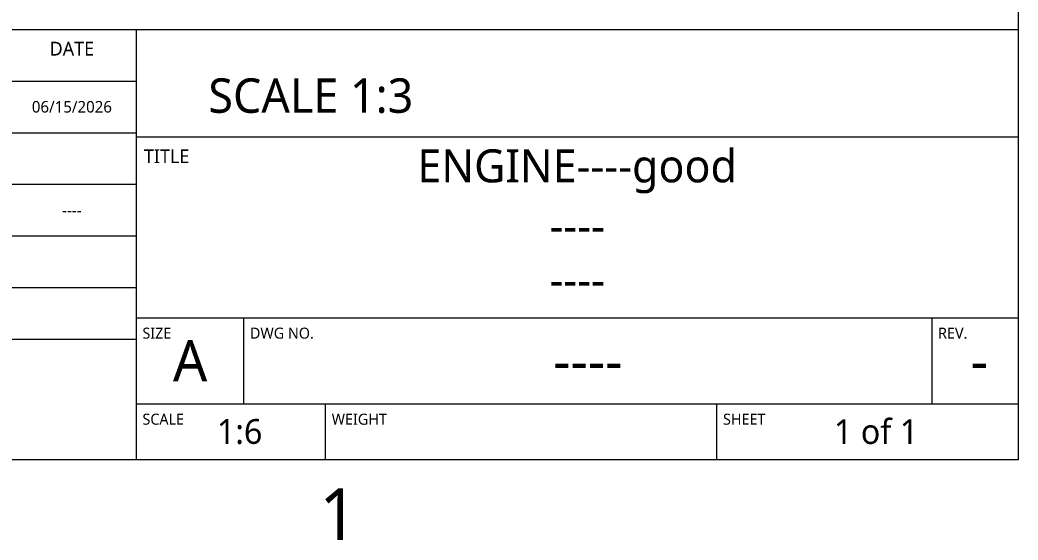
# Model space of a CAD drawing. Header units: inches. Extents: x 0 to 11, y 0 to 8.5.
# Drawn here: x 7.158 to 10.639, y 0.1 to 1.913 of the extents above; entities that cross this region are included whole.
import ezdxf

# ---------------------------------------------------------------- set-up
doc = ezdxf.new("R2010")
doc.units = ezdxf.units.IN
doc.header["$LTSCALE"] = 0.5
doc.header["$MEASUREMENT"] = 0
for name, color, linetype, lineweight in [('ANNOTATION_TEXT', 7, 'Continuous', 25), ('BORDER_FRAME', 7, 'Continuous', 15), ('BORDER_ZONES', 7, 'Continuous', 15), ('TITLE_BLOCK', 7, 'Continuous', 15)]:
    doc.layers.add(name, color=color, linetype=linetype, lineweight=lineweight)
doc.styles.add('Onshape-Standard', font='NotoSans-Regular.ttf')
doc.styles.add('Onshape-Standard-Fields', font='')
doc.styles.add('Onshape-Standard-View-Label', font='NotoSans-Regular.ttf', dxfattribs={"height": 0.12})
doc.styles.get('Onshape-Standard-Fields').set_extended_font_data('Noto Sans')

msp = doc.modelspace()

# ---------------------------------------------------------------- linework, layer by layer
at = {"layer": 'BORDER_FRAME'}
for p, q in [((10.639, 8.12), (10.639, 0.38)), ((10.639, 0.38), (0.399, 0.38))]:
    msp.add_line(p, q, dxfattribs=at)
at = {"layer": 'TITLE_BLOCK'}
for p, q in [((5.764, 1.88), (7.564, 1.88)), ((7.564, 0.38), (7.564, 1.88)), ((7.564, 1.88), (10.639, 1.88)), ((5.764, 1.7), (7.564, 1.7)), ((5.764, 1.52), (7.564, 1.52)), ((7.564, 1.505), (10.639, 1.505)), ((5.764, 1.34), (7.564, 1.34)), ((5.764, 1.16), (7.564, 1.16)), ((5.764, 0.98), (7.564, 0.98)), ((7.564, 0.875), (10.639, 0.875)), ((7.939, 0.575), (7.939, 0.875)), ((10.339, 0.575), (10.339, 0.875)), ((5.764, 0.8), (7.564, 0.8)), ((7.564, 0.575), (10.639, 0.575)), ((8.224, 0.38), (8.224, 0.575)), ((9.589, 0.38), (9.589, 0.575))]:
    msp.add_line(p, q, dxfattribs=at)

# ---------------------------------------------------------------- texts
at = {"layer": 'ANNOTATION_TEXT', "color": 7, "insert": (8.1724, 1.7093), "char_height": 0.12, "attachment_point": 2, "style": 'Onshape-Standard-View-Label'}
msp.add_mtext('SCALE 1:3', dxfattribs=at)
at = {"layer": 'BORDER_ZONES', "insert": (8.269, 0.19), "char_height": 0.18, "attachment_point": 5, "style": 'Onshape-Standard'}
msp.add_mtext('1', dxfattribs=at)
at = {"layer": 'TITLE_BLOCK'}
for s, insert, char_height, width, attachment_point, style in [('DATE', (7.339, 1.8368), 0.048, 0.441, 2, 'Onshape-Standard'), ('06/15/2026', (7.339, 1.61), 0.04032, 0.45, 5, 'Onshape-Standard-Fields'), ('ENGINE----good', (9.1015, 1.385), 0.1152, 2.775, 5, 'Onshape-Standard-Fields'), ('TITLE', (7.5904, 1.4618), 0.048, 0.3675, 1, 'Onshape-Standard'), ('----', (7.339, 1.25), 0.04032, 0.45, 5, 'Onshape-Standard-Fields'), ('----', (9.1015, 1.196), 0.1152, 2.775, 5, 'Onshape-Standard-Fields'), ('----', (9.1015, 1.007), 0.1152, 2.775, 5, 'Onshape-Standard-Fields'), ('SIZE', (7.5851, 0.8404), 0.0384, 0.3675, 1, 'Onshape-Standard'), ('DWG NO.', (7.9601, 0.8404), 0.0384, 2.352, 1, 'Onshape-Standard'), ('REV.', (10.3601, 0.8404), 0.0384, 0.294, 1, 'Onshape-Standard'), ('A', (7.7515, 0.725), 0.144, 0.375, 5, 'Onshape-Standard-Fields'), ('----', (9.139, 0.725), 0.144, 2.4, 5, 'Onshape-Standard-Fields'), ('-', (10.504, 0.725), 0.144, 0.27, 5, 'Onshape-Standard-Fields'), ('SCALE', (7.5851, 0.5404), 0.0384, 0.6468, 1, 'Onshape-Standard'), ('1:6', (7.924, 0.4775), 0.0864, 0.6, 5, 'Onshape-Standard-Fields'), ('WEIGHT', (8.2451, 0.5404), 0.0384, 1.3377, 1, 'Onshape-Standard'), ('SHEET', (9.6101, 0.5404), 0.0384, 1.029, 1, 'Onshape-Standard'), ('1 of 1', (10.144, 0.4775), 0.0864, 0.99, 5, 'Onshape-Standard-Fields')]:
    msp.add_mtext(s, dxfattribs=dict(at, insert=insert, char_height=char_height, width=width, attachment_point=attachment_point, style=style))

doc.saveas('drawing.dxf')
